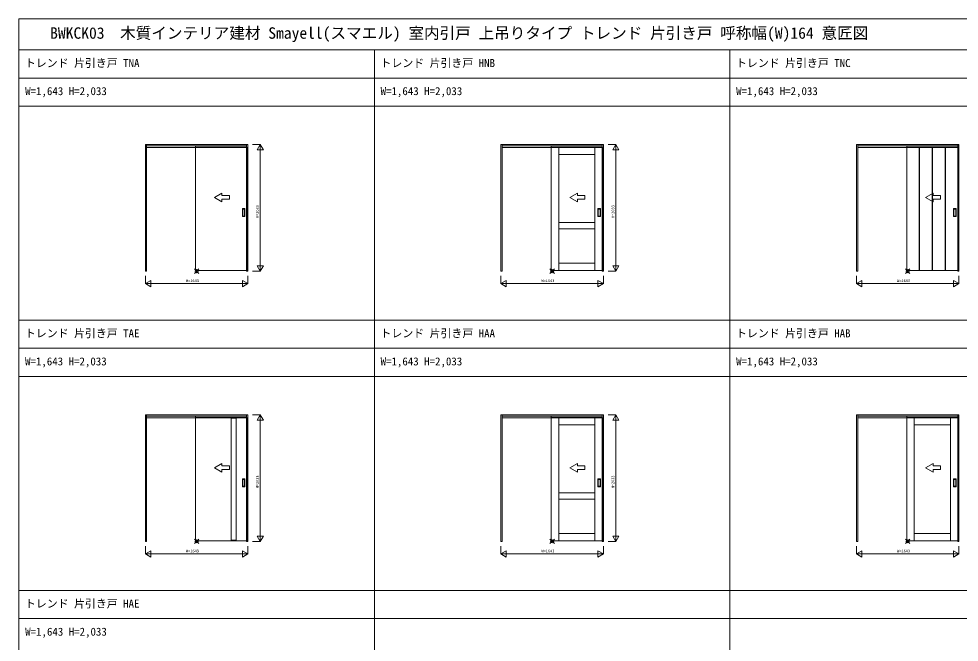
# Model space of a CAD drawing. Units: millimetres, scale not verified. Extents: x -14341 to 14341, y -10000 to 10000.
# Drawn here: x -14341 to 735, y 1 to 10000 of the extents above; entities that cross this region are included whole.
import ezdxf
from ezdxf.enums import TextEntityAlignment as Align

# ---------------------------------------------------------------- set-up
doc = ezdxf.new("R2010")
doc.units = ezdxf.units.MM
doc.header["$LTSCALE"] = 50
doc.layers.add('0-0_0', color=7, linetype='Continuous')
for name, color, linetype, lineweight in [('0-1_YKK_F1', 7, 'Continuous', 18), ('0-2_YKK_A1', 4, 'Continuous', 18), ('0-3_YKK_N1', 2, 'Continuous', 18), ('0-6_YKK_IN', 1, 'Continuous', 18)]:
    doc.layers.add(name, color=color, linetype=linetype, lineweight=lineweight)
doc.styles.add('ＭＳ ゴシック', font='')
doc.styles.get('ＭＳ ゴシック').set_extended_font_data('MS Gothic')

msp = doc.modelspace()

# ---------------------------------------------------------------- linework, layer by layer
at = {"layer": '0-1_YKK_F1'}
for p, q in [((-14340.51, 10000), (14340.51, 10000)), ((-14340.51, -10000), (-14340.51, 10000)), ((-14340.51, 9500), (14159.49, 9500)), ((-8640.51, -10000), (-8640.51, 9500)), ((-2940.51, -10000), (-2940.51, 9500)), ((-14340.51, 9050), (14159.49, 9050)), ((-14340.51, 8600), (14159.49, 8600)), ((-14340.51, 5165), (14159.49, 5165)), ((-14340.51, 4715), (14159.49, 4715)), ((-14340.51, 4265), (14159.49, 4265)), ((-14340.51, 830), (14159.49, 830)), ((-14340.51, 380), (14159.49, 380))]:
    msp.add_line(p, q, dxfattribs=at)
at = {"layer": '0-2_YKK_A1'}
for p, q in [((-12312.01, 7985.5), (-10669.01, 7985.5)), ((-12312.01, 7985.5), (-12312.01, 5952.5)), ((-12292.01, 7961.5), (-10689.01, 7961.5)), ((-12292.01, 7934.5), (-10689.01, 7934.5)), ((-11505.51, 7961.5), (-11505.51, 7941.5)), ((-10689.01, 5952.5), (-10689.01, 7985.5)), ((-10685.51, 5961.5), (-10685.51, 7941.5)), ((-6612.01, 7985.5), (-4969.01, 7985.5)), ((-6612.01, 7985.5), (-6612.01, 5952.5)), ((-6592.01, 7961.5), (-4989.01, 7961.5)), ((-6592.01, 7934.5), (-4989.01, 7934.5)), ((-5805.51, 7961.5), (-5805.51, 7941.5)), ((-4989.01, 5952.5), (-4989.01, 7985.5)), ((-912.01, 7985.5), (730.99, 7985.5)), ((-912.01, 7985.5), (-912.01, 5952.5)), ((-892.01, 7961.5), (710.99, 7961.5)), ((-892.01, 7934.5), (710.99, 7934.5)), ((-105.51, 7961.5), (-105.51, 7941.5)), ((-105.51, 5961.5), (-105.51, 7941.5)), ((95.49, 5961.5), (95.49, 7941.5)), ((99.49, 5961.5), (99.49, 7941.5)), ((302.49, 5961.5), (302.49, 7941.5)), ((306.49, 5961.5), (306.49, 7941.5)), ((509.49, 5961.5), (509.49, 7941.5)), ((513.49, 5961.5), (513.49, 7941.5)), ((710.99, 5952.5), (710.99, 7985.5)), ((-11204.49, 7135.22), (-11084.49, 7204.5)), ((-11204.49, 7135.22), (-11084.49, 7065.94)), ((-11084.49, 7165.22), (-11084.49, 7204.5)), ((-11084.49, 7065.94), (-11084.49, 7105.22)), ((-5504.49, 7135.22), (-5384.49, 7204.5)), ((-5504.49, 7135.22), (-5384.49, 7065.94)), ((-5384.49, 7165.22), (-5384.49, 7204.5)), ((-5384.49, 7065.94), (-5384.49, 7105.22)), ((195.51, 7135.22), (315.51, 7204.5)), ((195.51, 7135.22), (315.51, 7065.94)), ((315.51, 7165.22), (315.51, 7204.5)), ((315.51, 7065.94), (315.51, 7105.22)), ((-10756.51, 6827.5), (-10756.51, 6955.5)), ((-10755.51, 6956.5), (-10715.51, 6956.5)), ((-10750.51, 6945.5), (-10750.51, 6837.5)), ((-10721.51, 6946.5), (-10749.51, 6946.5)), ((-10720.51, 6837.5), (-10720.51, 6945.5)), ((-10714.51, 6827.5), (-10714.51, 6955.5)), ((-5056.51, 6827.5), (-5056.51, 6955.5)), ((-5055.51, 6956.5), (-5015.51, 6956.5)), ((-5050.51, 6945.5), (-5050.51, 6837.5)), ((-5021.51, 6946.5), (-5049.51, 6946.5)), ((-5020.51, 6837.5), (-5020.51, 6945.5)), ((-5014.51, 6827.5), (-5014.51, 6955.5)), ((643.49, 6827.5), (643.49, 6955.5)), ((644.49, 6956.5), (684.49, 6956.5)), ((649.49, 6945.5), (649.49, 6837.5)), ((678.49, 6946.5), (650.49, 6946.5)), ((679.49, 6837.5), (679.49, 6945.5)), ((685.49, 6827.5), (685.49, 6955.5)), ((-10755.51, 6826.5), (-10715.51, 6826.5)), ((-10749.51, 6836.5), (-10721.51, 6836.5)), ((-5055.51, 6826.5), (-5015.51, 6826.5)), ((-5049.51, 6836.5), (-5021.51, 6836.5)), ((644.49, 6826.5), (684.49, 6826.5)), ((650.49, 6836.5), (678.49, 6836.5)), ((-11505.51, 5961.5), (-10685.51, 5961.5)), ((714.49, 5961.5), (-105.51, 5961.5)), ((-12312.01, 3650.5), (-10669.01, 3650.5)), ((-12312.01, 3650.5), (-12312.01, 1617.5)), ((-12292.01, 3626.5), (-10689.01, 3626.5)), ((-11505.51, 3626.5), (-11505.51, 3606.5)), ((-10689.01, 1617.5), (-10689.01, 3650.5)), ((-6612.01, 3650.5), (-4969.01, 3650.5)), ((-6612.01, 3650.5), (-6612.01, 1617.5)), ((-6592.01, 3626.5), (-4989.01, 3626.5)), ((-5805.51, 3626.5), (-5805.51, 3606.5)), ((-4989.01, 1617.5), (-4989.01, 3650.5)), ((-912.01, 3650.5), (730.99, 3650.5)), ((-912.01, 3650.5), (-912.01, 1617.5)), ((-892.01, 3626.5), (710.99, 3626.5)), ((-105.51, 3626.5), (-105.51, 3606.5)), ((710.99, 1617.5), (710.99, 3650.5)), ((-12292.01, 3599.5), (-10689.01, 3599.5)), ((-11505.51, 3606.5), (-10935.51, 3606.5)), ((-11505.51, 3606.5), (-11505.51, 1626.5)), ((-10935.51, 1626.5), (-10935.51, 3606.5)), ((-10855.51, 1626.5), (-10855.51, 3606.5)), ((-10855.51, 3606.5), (-10685.51, 3606.5)), ((-10685.51, 3606.5), (-10685.51, 1626.5)), ((-6592.01, 3599.5), (-4989.01, 3599.5)), ((-892.01, 3599.5), (710.99, 3599.5)), ((-105.51, 3589.5), (-105.51, 1626.5)), ((-11204.49, 2800.22), (-11084.49, 2869.5)), ((-11084.49, 2830.22), (-11084.49, 2869.5)), ((-5504.49, 2800.22), (-5384.49, 2869.5)), ((-5384.49, 2830.22), (-5384.49, 2869.5)), ((195.51, 2800.22), (315.51, 2869.5)), ((315.51, 2830.22), (315.51, 2869.5)), ((-11204.49, 2800.22), (-11084.49, 2730.94)), ((-11084.49, 2730.94), (-11084.49, 2770.22)), ((-5504.49, 2800.22), (-5384.49, 2730.94)), ((-5384.49, 2730.94), (-5384.49, 2770.22)), ((195.51, 2800.22), (315.51, 2730.94)), ((315.51, 2730.94), (315.51, 2770.22)), ((-10756.51, 2492.5), (-10756.51, 2620.5)), ((-10755.51, 2621.5), (-10715.51, 2621.5)), ((-10750.51, 2610.5), (-10750.51, 2502.5)), ((-10721.51, 2611.5), (-10749.51, 2611.5)), ((-10720.51, 2502.5), (-10720.51, 2610.5)), ((-10714.51, 2492.5), (-10714.51, 2620.5)), ((-5056.51, 2492.5), (-5056.51, 2620.5)), ((-5055.51, 2621.5), (-5015.51, 2621.5)), ((-5050.51, 2610.5), (-5050.51, 2502.5)), ((-5021.51, 2611.5), (-5049.51, 2611.5)), ((-5020.51, 2502.5), (-5020.51, 2610.5)), ((-5014.51, 2492.5), (-5014.51, 2620.5)), ((643.49, 2492.5), (643.49, 2620.5)), ((644.49, 2621.5), (684.49, 2621.5)), ((649.49, 2610.5), (649.49, 2502.5)), ((678.49, 2611.5), (650.49, 2611.5)), ((679.49, 2502.5), (679.49, 2610.5)), ((685.49, 2492.5), (685.49, 2620.5)), ((-10755.51, 2491.5), (-10715.51, 2491.5)), ((-10749.51, 2501.5), (-10721.51, 2501.5)), ((-5055.51, 2491.5), (-5015.51, 2491.5)), ((-5049.51, 2501.5), (-5021.51, 2501.5)), ((644.49, 2491.5), (684.49, 2491.5)), ((650.49, 2501.5), (678.49, 2501.5)), ((-10685.51, 1626.5), (-11505.51, 1626.5))]:
    msp.add_line(p, q, dxfattribs=at)
for points in [[(-12292.01, 7985.5), (-12292.01, 5952.5), (-12312.01, 5952.5)], [(-10685.51, 7941.5), (-11505.51, 7941.5), (-11505.51, 5961.5)], [(-10689.01, 5952.5), (-10669.01, 5952.5), (-10669.01, 7985.5)], [(-6592.01, 7985.5), (-6592.01, 5952.5), (-6612.01, 5952.5)], [(-4989.01, 5952.5), (-4969.01, 5952.5), (-4969.01, 7985.5)], [(-892.01, 7985.5), (-892.01, 5952.5), (-912.01, 5952.5)], [(-105.51, 7941.5), (714.49, 7941.5), (714.49, 5961.5)], [(710.99, 5952.5), (730.99, 5952.5), (730.99, 7985.5)], [(-11084.49, 7165.22), (-10964.49, 7165.22), (-10964.49, 7105.22), (-11084.49, 7105.22)], [(-5384.49, 7165.22), (-5264.49, 7165.22), (-5264.49, 7105.22), (-5384.49, 7105.22)], [(315.51, 7165.22), (435.51, 7165.22), (435.51, 7105.22), (315.51, 7105.22)], [(-12292.01, 3650.5), (-12292.01, 1617.5), (-12312.01, 1617.5)], [(-10689.01, 1617.5), (-10669.01, 1617.5), (-10669.01, 3650.5)], [(-6592.01, 3650.5), (-6592.01, 1617.5), (-6612.01, 1617.5)], [(-4989.01, 1617.5), (-4969.01, 1617.5), (-4969.01, 3650.5)], [(-892.01, 3650.5), (-892.01, 1617.5), (-912.01, 1617.5)], [(710.99, 1617.5), (730.99, 1617.5), (730.99, 3650.5)], [(-11505.51, 3589.5), (-11505.51, 1626.5), (-10685.51, 1626.5)], [(-5805.51, 3589.5), (-5805.51, 1626.5), (-4985.51, 1626.5)], [(-11084.49, 2830.22), (-10964.49, 2830.22), (-10964.49, 2770.22), (-11084.49, 2770.22)], [(-5384.49, 2830.22), (-5264.49, 2830.22), (-5264.49, 2770.22), (-5384.49, 2770.22)], [(315.51, 2830.22), (435.51, 2830.22), (435.51, 2770.22), (315.51, 2770.22)]]:
    msp.add_lwpolyline(points, dxfattribs=at)
for points in [[(-5805.51, 5961.5), (-5685.51, 5961.5), (-5685.51, 7941.5), (-5805.51, 7941.5)], [(-5685.51, 7821.5), (-5105.51, 7821.5), (-5105.51, 7941.5), (-5685.51, 7941.5)], [(-5105.51, 5961.5), (-4985.51, 5961.5), (-4985.51, 7941.5), (-5105.51, 7941.5)], [(-5685.51, 6631.5), (-5105.51, 6631.5), (-5105.51, 6731.5), (-5685.51, 6731.5)], [(-5685.51, 5961.5), (-5105.51, 5961.5), (-5105.51, 6081.5), (-5685.51, 6081.5)], [(-10935.51, 3606), (-10855.51, 3606), (-10855.51, 3596), (-10935.51, 3596)], [(-5805.51, 1626.5), (-5685.51, 1626.5), (-5685.51, 3606.5), (-5805.51, 3606.5)], [(-5685.51, 3486.5), (-5105.51, 3486.5), (-5105.51, 3606.5), (-5685.51, 3606.5)], [(-5105.51, 1626.5), (-4985.51, 1626.5), (-4985.51, 3606.5), (-5105.51, 3606.5)], [(-105.51, 1626.5), (14.49, 1626.5), (14.49, 3606.5), (-105.51, 3606.5)], [(14.49, 3486.5), (594.49, 3486.5), (594.49, 3606.5), (14.49, 3606.5)], [(594.49, 1626.5), (714.49, 1626.5), (714.49, 3606.5), (594.49, 3606.5)], [(-5685.51, 2296.5), (-5105.51, 2296.5), (-5105.51, 2396.5), (-5685.51, 2396.5)], [(-5685.51, 1626.5), (-5105.51, 1626.5), (-5105.51, 1746.5), (-5685.51, 1746.5)], [(14.49, 1626.5), (594.49, 1626.5), (594.49, 1746.5), (14.49, 1746.5)], [(-10935.51, 1627), (-10855.51, 1627), (-10855.51, 1637), (-10935.51, 1637)]]:
    msp.add_lwpolyline(points, close=True, dxfattribs=at)
for centre, start, end in [((-10755.51, 6955.5), 90, 180), ((-10749.51, 6945.5), 90, 180), ((-10721.51, 6945.5), 360, 90), ((-10715.51, 6955.5), 0, 90), ((-5055.51, 6955.5), 90, 180), ((-5049.51, 6945.5), 90, 180), ((-5021.51, 6945.5), 360, 90), ((-5015.51, 6955.5), 0, 90), ((644.49, 6955.5), 90, 180), ((650.49, 6945.5), 90, 180), ((678.49, 6945.5), 360, 90), ((684.49, 6955.5), 0, 90), ((-10755.51, 6827.5), 180, 270), ((-10749.51, 6837.5), 180, 270), ((-10721.51, 6837.5), 270, 360), ((-10715.51, 6827.5), 270, 0), ((-5055.51, 6827.5), 180, 270), ((-5049.51, 6837.5), 180, 270), ((-5021.51, 6837.5), 270, 360), ((-5015.51, 6827.5), 270, 0), ((644.49, 6827.5), 180, 270), ((650.49, 6837.5), 180, 270), ((678.49, 6837.5), 270, 360), ((684.49, 6827.5), 270, 0), ((-10755.51, 2620.5), 90, 180), ((-10749.51, 2610.5), 90, 180), ((-10721.51, 2610.5), 360, 90), ((-10715.51, 2620.5), 0, 90), ((-5055.51, 2620.5), 90, 180), ((-5049.51, 2610.5), 90, 180), ((-5021.51, 2610.5), 360, 90), ((-5015.51, 2620.5), 0, 90), ((644.49, 2620.5), 90, 180), ((650.49, 2610.5), 90, 180), ((678.49, 2610.5), 360, 90), ((684.49, 2620.5), 0, 90), ((-10755.51, 2492.5), 180, 270), ((-10749.51, 2502.5), 180, 270), ((-10721.51, 2502.5), 270, 360), ((-10715.51, 2492.5), 270, 0), ((-5055.51, 2492.5), 180, 270), ((-5049.51, 2502.5), 180, 270), ((-5021.51, 2502.5), 270, 360), ((-5015.51, 2492.5), 270, 0), ((644.49, 2492.5), 180, 270), ((650.49, 2502.5), 180, 270), ((678.49, 2502.5), 270, 360), ((684.49, 2492.5), 270, 0)]:
    msp.add_arc(centre, 1, start, end, dxfattribs=at)
at = {"layer": '0-3_YKK_N1'}
for p, q in [((-10594.01, 7985.5), (-10469.01, 7985.5)), ((-10519.01, 7898.9), (-10419.01, 7898.9)), ((-10469.01, 7985.5), (-10469.01, 5952.5)), ((-4894.01, 7985.5), (-4769.01, 7985.5)), ((-4819.01, 7898.9), (-4719.01, 7898.9)), ((-4769.01, 7985.5), (-4769.01, 5952.5)), ((-10519.01, 6039.1), (-10419.01, 6039.1)), ((-4819.01, 6039.1), (-4719.01, 6039.1)), ((-10594.01, 5952.5), (-10469.01, 5952.5)), ((-4894.01, 5952.5), (-4769.01, 5952.5)), ((-12312.01, 5752.5), (-12225.41, 5802.5)), ((-12312.01, 5752.5), (-12225.41, 5702.5)), ((-12225.41, 5802.5), (-12225.41, 5702.5)), ((-10755.61, 5802.5), (-10669.01, 5752.5)), ((-10669.01, 5877.5), (-10669.01, 5752.5)), ((-6612.01, 5752.5), (-6525.41, 5802.5)), ((-6612.01, 5752.5), (-6525.41, 5702.5)), ((-6525.41, 5802.5), (-6525.41, 5702.5)), ((-5055.61, 5802.5), (-4969.01, 5752.5)), ((-4969.01, 5877.5), (-4969.01, 5752.5)), ((-912.01, 5752.5), (-825.41, 5802.5)), ((-912.01, 5752.5), (-825.41, 5702.5)), ((-825.41, 5802.5), (-825.41, 5702.5)), ((644.39, 5802.5), (730.99, 5752.5)), ((730.99, 5877.5), (730.99, 5752.5)), ((-10594.01, 3650.5), (-10469.01, 3650.5)), ((-10469.01, 3650.5), (-10469.01, 1617.5)), ((-4894.01, 3650.5), (-4769.01, 3650.5)), ((-4769.01, 3650.5), (-4769.01, 1617.5)), ((-10519.01, 3563.9), (-10419.01, 3563.9)), ((-4819.01, 3563.9), (-4719.01, 3563.9)), ((-10519.01, 1704.1), (-10419.01, 1704.1)), ((-4819.01, 1704.1), (-4719.01, 1704.1)), ((-10669.01, 1542.5), (-10669.01, 1417.5)), ((-10594.01, 1617.5), (-10469.01, 1617.5)), ((-4969.01, 1542.5), (-4969.01, 1417.5)), ((-4894.01, 1617.5), (-4769.01, 1617.5)), ((730.99, 1542.5), (730.99, 1417.5)), ((-12312.01, 1417.5), (-12225.41, 1467.5)), ((-12312.01, 1417.5), (-12225.41, 1367.5)), ((-12225.41, 1467.5), (-12225.41, 1367.5)), ((-10755.61, 1467.5), (-10669.01, 1417.5)), ((-6612.01, 1417.5), (-6525.41, 1467.5)), ((-6612.01, 1417.5), (-6525.41, 1367.5)), ((-6525.41, 1467.5), (-6525.41, 1367.5)), ((-5055.61, 1467.5), (-4969.01, 1417.5)), ((-912.01, 1417.5), (-825.41, 1467.5)), ((-912.01, 1417.5), (-825.41, 1367.5)), ((-825.41, 1467.5), (-825.41, 1367.5)), ((644.39, 1467.5), (730.99, 1417.5))]:
    msp.add_line(p, q, dxfattribs=at)
for points in [[(-10519.01, 7898.9), (-10469.01, 7985.5), (-10419.01, 7898.9)], [(-4819.01, 7898.9), (-4769.01, 7985.5), (-4719.01, 7898.9)], [(-10519.01, 6039.1), (-10469.01, 5952.5), (-10419.01, 6039.1)], [(-4819.01, 6039.1), (-4769.01, 5952.5), (-4719.01, 6039.1)], [(-12312.01, 5877.5), (-12312.01, 5752.5), (-10669.01, 5752.5)], [(-10755.61, 5802.5), (-10755.61, 5702.5), (-10669.01, 5752.5)], [(-6612.01, 5877.5), (-6612.01, 5752.5), (-4969.01, 5752.5)], [(-5055.61, 5802.5), (-5055.61, 5702.5), (-4969.01, 5752.5)], [(-912.01, 5877.5), (-912.01, 5752.5), (730.99, 5752.5)], [(644.39, 5802.5), (644.39, 5702.5), (730.99, 5752.5)], [(-10519.01, 3563.9), (-10469.01, 3650.5), (-10419.01, 3563.9)], [(-4819.01, 3563.9), (-4769.01, 3650.5), (-4719.01, 3563.9)], [(-10519.01, 1704.1), (-10469.01, 1617.5), (-10419.01, 1704.1)], [(-4819.01, 1704.1), (-4769.01, 1617.5), (-4719.01, 1704.1)], [(-12312.01, 1542.5), (-12312.01, 1417.5), (-10669.01, 1417.5)], [(-6612.01, 1542.5), (-6612.01, 1417.5), (-4969.01, 1417.5)], [(-912.01, 1542.5), (-912.01, 1417.5), (730.99, 1417.5)], [(-10755.61, 1467.5), (-10755.61, 1367.5), (-10669.01, 1417.5)], [(-5055.61, 1467.5), (-5055.61, 1367.5), (-4969.01, 1417.5)], [(644.39, 1467.5), (644.39, 1367.5), (730.99, 1417.5)]]:
    msp.add_lwpolyline(points, dxfattribs=at)
at = {"layer": '0-6_YKK_IN'}
for p, q in [((-11525.86, 5917.14), (-11455.15, 5987.86)), ((-11525.86, 5987.86), (-11455.15, 5917.14)), ((-5825.86, 5917.14), (-5755.15, 5987.86)), ((-5825.86, 5987.86), (-5755.15, 5917.14)), ((-125.86, 5917.14), (-55.15, 5987.86)), ((-125.86, 5987.86), (-55.15, 5917.14)), ((-11525.86, 1582.14), (-11455.15, 1652.86)), ((-11525.86, 1652.86), (-11455.15, 1582.14)), ((-5825.86, 1582.14), (-5755.15, 1652.86)), ((-5825.86, 1652.86), (-5755.15, 1582.14)), ((-125.86, 1582.14), (-55.15, 1652.86)), ((-125.86, 1652.86), (-55.15, 1582.14))]:
    msp.add_line(p, q, dxfattribs=at)
for centre in [(-11490.51, 5952.5), (-5790.51, 5952.5), (-90.51, 5952.5), (-11490.51, 1617.5), (-5790.51, 1617.5), (-90.51, 1617.5)]:
    msp.add_circle(centre, 25, dxfattribs=at)

# ---------------------------------------------------------------- texts
at = {"layer": '0-0_0', "style": 'ＭＳ ゴシック'}
for s, height, p in [('BWKCK03  木質インテリア建材 Smayell(スマエル) 室内引戸 上吊りタイプ トレンド 片引き戸 呼称幅(W)164 意匠図', 183.3, (-13838.51, 9625)), ('トレンド 片引き戸 TNA', 128.3, (-14242.51, 9187.5)), ('トレンド 片引き戸 HNB', 128.3, (-8542.51, 9187.5)), ('トレンド 片引き戸 TNC', 128.3, (-2842.51, 9187.5)), ('W=1,643 H=2,033', 128.3, (-14238.51, 8737.5)), ('W=1,643 H=2,033', 128.3, (-8540.51, 8737.5)), ('W=1,643 H=2,033', 128.3, (-2840.51, 8737.5)), ('トレンド 片引き戸 TAE', 128.3, (-14242.51, 4852.5)), ('トレンド 片引き戸 HAA', 128.3, (-8542.51, 4852.5)), ('トレンド 片引き戸 HAB', 128.3, (-2842.51, 4852.5)), ('W=1,643 H=2,033', 128.3, (-14240.51, 4402.5)), ('W=1,643 H=2,033', 128.3, (-8540.51, 4402.5)), ('W=1,643 H=2,033', 128.3, (-2840.51, 4402.5)), ('トレンド 片引き戸 HAE', 128.3, (-14242.51, 517.5)), ('W=1,643 H=2,033', 128.3, (-14238.51, 67.5))]:
    msp.add_text(s, height=height, dxfattribs=at).set_placement(p, align=Align.BOTTOM_LEFT)
at = {"layer": '0-3_YKK_N1', "color": 7, "style": 'ＭＳ ゴシック'}
for p in [(-10481.01, 6804), (-4781.01, 6804), (-10481.01, 2469), (-4781.01, 2469)]:
    msp.add_text('H=2033', height=43.99, rotation=90, dxfattribs=at).set_placement(p, align=Align.BOTTOM_LEFT)
for p in [(-11660.51, 5764.5), (-5960.51, 5764.5), (-260.51, 5764.5), (-11660.51, 1429.5), (-5960.51, 1429.5), (-260.51, 1429.5)]:
    msp.add_text('W=1643', height=43.99, dxfattribs=at).set_placement(p, align=Align.BOTTOM_LEFT)

doc.saveas('drawing.dxf')
